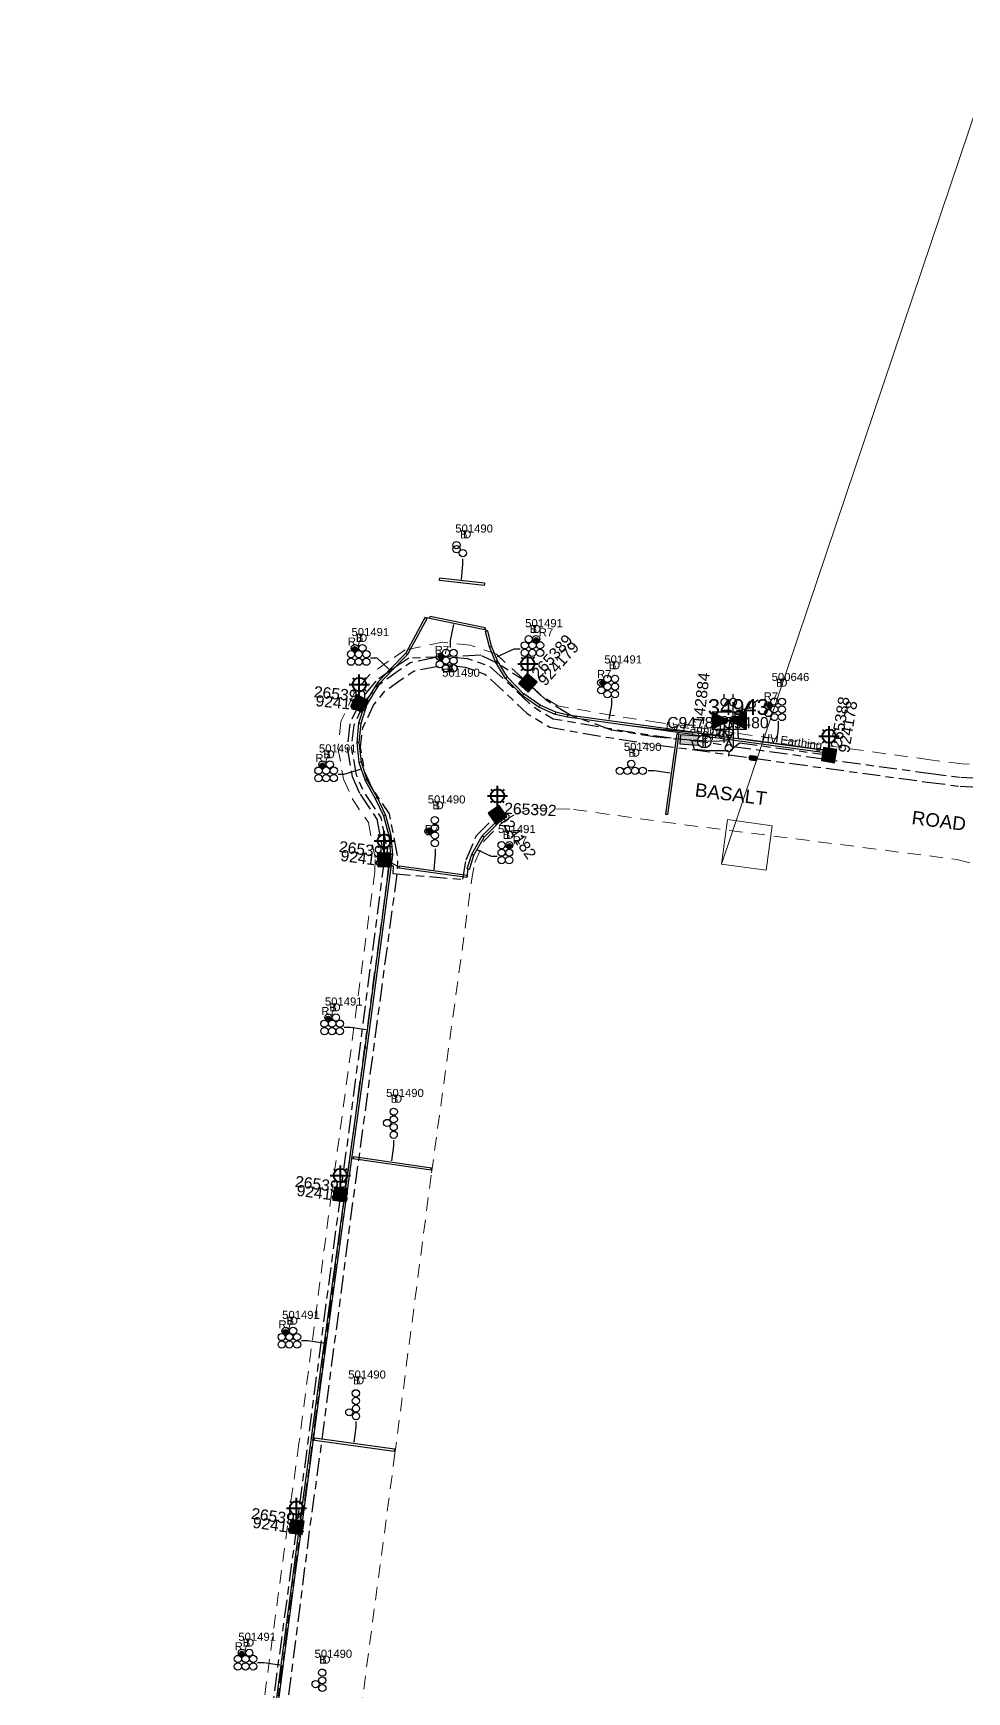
# Model space of a CAD drawing. Header units: metres. Extents: x -1 to 308408, y -2 to 6256973.
# Drawn here: x 307032.4 to 307240.3, y 6255116.7 to 6255486.2 of the extents above; entities that cross this region are included whole.
import ezdxf
from ezdxf.enums import TextEntityAlignment as Align

# ---------------------------------------------------------------- set-up
doc = ezdxf.new("R2010")
doc.units = ezdxf.units.M
doc.linetypes.add('Cable Exist UG', pattern=[8.2, 4, -1.2, 1.8, -1.2])
doc.linetypes.add('Dash', pattern=[5, 3, -2])
doc.layers.get('0').update_dxf_attribs({"color": 6})
for name, color, linetype in [('_User DUCT CONFIGS', 7, 'Continuous'), ('Duct_SP_EXT', 7, 'Continuous'), ('Equip_HV_EXT', 7, 'Continuous'), ('Equip_LV_EXT', 7, 'Continuous'), ('Equip_SP_SL_EXT', 7, 'Continuous'), ('Mains_HV_EXT', 7, 'Continuous'), ('Mains_HV_MOD', 3, 'Continuous'), ('Mains_LV_EXT', 7, 'Continuous'), ('Mains_LV_SL_EXT', 7, 'Continuous'), ('Sub_SP_EXT', 7, 'Continuous'), ('SupportsUG_SP_LV_EXT', 7, 'Continuous'), ('SupportsUG_SP_LV_SL_EXT', 7, 'Continuous'), ('Trench_SP_EXT', 7, 'Continuous')]:
    doc.layers.add(name, color=color, linetype=linetype)
for name, color, linetype, lineweight in [('Cadastre Developer_SP_EXT', 9, 'Continuous', 5), ('Cadastre Land Parcels_SP_EXT', 9, 'Continuous', 5), ('Cadastre Road Names_SP_HV_LV_SL_EXT', 9, 'Continuous', 5)]:
    doc.layers.add(name, color=color, linetype=linetype, lineweight=lineweight)
doc.styles.add('COLUMN_LABEL', font='arial.ttf')
doc.styles.add('iecARIAL', font='arial.ttf', dxfattribs={"height": 2})
doc.styles.add('POLE_LABEL', font='arial.ttf')
doc.styles.get("Standard").update_dxf_attribs({"font": 'arial.ttf'})
doc.styles.add('SWITCH_LABEL', font='arial.ttf', dxfattribs={"height": 2.5})
doc.linetypes.add('Cable E UG', pattern='A,6,-0.5,["E",Standard,S=1.7,R=0,X=0.5,Y=-1],-2.9', length=9.4)

# ---------------------------------------------------------------- blocks, each defined once
blk = doc.blocks.new('SUB_PADMOUNT_EXT')
for points in [[(0, 0), (-3.84, 1.92), (-3.84, -1.92)], [(0, 0), (3.84, 1.92), (3.84, -1.92)]]:
    blk.add_hatch(color=256).paths.add_polyline_path(points)
for p, q in [((3.84, 1.92), (-3.84, -1.92)), ((-3.84, 1.92), (3.84, -1.92))]:
    blk.add_line(p, q)
blk.add_lwpolyline([(-3.84, -1.92), (3.84, -1.92), (3.84, 1.92), (-3.84, 1.92)], close=True)
for tag, height, flags, p in [('ASSET_NUM', 3.5, 8, (2, 2)), ('STREET_CODE', 0.2, 9, (1.5, 0)), ('CONSTRUCTED_VOLTAGE', 0.2, 9, (1.5, -0.2)), ('OPERATING_VOLTAGE', 0.2, 9, (1.5, -0.6)), ('ORIENTATION', 0.2, 9, (1.5, -0.8)), ('OWNED_BY', 0.2, 9, (1.5, -1)), ('OPERATED_BY', 0.2, 9, (1.5, -1.2)), ('SECONDARY_VOLTAGE', 0.2, 9, (1.5, -1.6)), ('STATE', 0.2, 9, (1.5, -1.8)), ('SUBSTATION_TYPE', 0.2, 9, (1.5, -2.2)), ('STREETNAME', 0.2, 9, (1.5, -3)), ('SUBURB', 0.2, 9, (1.5, -3.2)), ('Z', 0.2, 1, (1.5, -3.6)), ('NO_PHASES', 0.2, 9, (1.5, -0.4)), ('MAINTAINED_BY', 0.2, 9, (1.5, -1.4)), ('PARENT', 0.2, 9, (1.5, -2)), ('USAGE', 0.2, 9, (1.5, -2.4)), ('LEGEND', 0.2, 9, (1.5, -2.6)), ('LOCATION', 0.2, 9, (1.5, -2.8)), ('NOTES', 0.2, 9, (1.5, -3.4))]:
    blk.add_attdef(tag, text='', height=height, dxfattribs=dict(flags=flags)).set_placement(p, align=Align.MIDDLE_LEFT)
blk = doc.blocks.new('COLUMN_EXT')
blk.add_hatch(color=256).paths.add_polyline_path([(-1.49, 1.48), (-1.49, -1.49), (1.48, -1.49), (1.48, 1.48)])
blk.add_lwpolyline([(-1.49, -1.49), (1.48, -1.49), (1.48, 1.48), (-1.49, 1.48)], close=True)
for tag, height, style, flags, p in [('STRUCTURE_PLANT_NUMBER', 0.2, 'POLE_LABEL', 9, (1.81, 0.03)), ('ASSET_NUM', 2.5, 'COLUMN_LABEL', 8, (2, 2)), ('STREET_CODE', 0.2, 'COLUMN_LABEL', 9, (1.81, -0.2))]:
    blk.add_attdef(tag, text='', height=height, dxfattribs=dict(style=style, flags=flags)).set_placement(p, align=Align.MIDDLE_LEFT)
at = {"flags": 1}
blk.add_attdef('Z', (1.81, -2.35), '', height=0.2, dxfattribs=at)
at = {"flags": 9}
for tag, p in [('COLUMN_TYPE', (1.81, -0.4)), ('OWNED_BY', (1.81, -0.6)), ('STATE', (1.81, -0.8)), ('USAGE', (1.81, -1)), ('STREETNAME', (1.81, -1.6)), ('SUBURB', (1.81, -1.8)), ('LEGEND', (1.81, -1.2)), ('LOCATION', (1.81, -1.4)), ('NOTES', (1.81, -2))]:
    blk.add_attdef(tag, text='', height=0.2, dxfattribs=at).set_placement(p, align=Align.MIDDLE_LEFT)
blk = doc.blocks.new('PILLAR_EXT')
blk.add_hatch(color=256).paths.add_polyline_path([(-2.475, 0.99), (-2.475, -0.99), (2.475, -0.99), (2.475, 0.99)])
blk.add_lwpolyline([(-2.475, -0.99), (2.475, -0.99), (2.475, 0.99), (-2.475, 0.99)], close=True)
at = {"style": 'iecARIAL', "flags": 8}
blk.add_attdef('ASSET_NUM', (1.5, 3.5), '', height=2.5, dxfattribs=at)
for tag, p, flags in [('OWNED_BY', (0, -0.2), 9), ('STATE', (0, -0.4), 9), ('SUPPORT_TYPE', (0, -0.6), 9), ('STREETNAME', (0, -1.8), 9), ('SUBURB', (0, -2), 1), ('USAGE', (0, -0.8), 9), ('LEGEND', (0, -1), 9), ('LOCATION', (0, -1.2), 9), ('NOTES', (0, -1.4), 9), ('PARENT', (0, -1.6), 9)]:
    blk.add_attdef(tag, p, '', height=0.2, dxfattribs=dict(flags=flags))
blk = doc.blocks.new('DUCT_EXT')
blk.add_circle((0, 0.8), 0.8)
at = {"flags": 1}
blk.add_attdef('Z', (0, 0), '', height=0.2, dxfattribs=at)
at = {"flags": 9}
for tag, p in [('DUCT_CODE', (0, 0)), ('XSECT_TYPE', (0, -0.2)), ('STATE', (0, -0.6)), ('FB_REFERENCE', (0, -0.4)), ('NOTES', (0, -0.8))]:
    blk.add_attdef(tag, text='', height=0.2, dxfattribs=at).set_placement(p, align=Align.MIDDLE_LEFT)
blk = doc.blocks.new('SL_LANTERN_EXT')
at = {"lineweight": 40}
for p, q in [((-2.25, 4.22), (2.25, 4.22)), ((-1.46, 5.68), (-1.06, 5.28)), ((0, 1.97), (0, 6.47)), ((1.46, 5.68), (1.06, 5.28)), ((-1.46, 2.76), (-1.06, 3.16)), ((0, 0), (0, 2.72)), ((1.46, 2.76), (1.06, 3.16))]:
    blk.add_line(p, q, dxfattribs=at)
blk.add_circle((0, 4.22), 1.5, dxfattribs=at)
at = {"style": 'iecARIAL', "flags": 8}
blk.add_attdef('ASSET_NUM', (1.5, 1.5), '', height=2.5, dxfattribs=at)
for tag, p, height, flags in [('OPERATING_VOLTAGE', (0.98, -1.65), 0.2, 9), ('ORIENTATION', (0.98, -1.85), 0.2, 9), ('OWNED_BY', (0.98, -2.05), 0.2, 9), ('STATE', (0.98, -2.25), 0.2, 9), ('CONSTRUCTED_VOLTAGE', (0.98, -0.65), 0.2, 9), ('CONTROL_TYPE', (0.98, -0.85), 0.2, 9), ('LANTERN_PURPOSE', (0.98, -1.05), 0.2, 9), ('LANTERN_TYPE', (0.98, -1.25), 0.2, 9), ('NO_PHASES', (0.98, -1.45), 0.2, 9), ('USAGE', (0.98, -2.45), 0.2, 9), ('CEXIST', (0.98, -2.65), 0.2, 9), ('CNEW', (0.98, -2.85), 0.2, 9), ('CNUMBER', (0.98, -3.05), 0.2, 9), ('CREMOVE', (0.98, -3.25), 0.2, 9), ('CREPLACE', (0.98, -3.45), 0.2, 9), ('LKINGHEIGHT', (0.98, -3.65), 0.2, 9), ('LBRACKET', (0.98, -3.85), 0.2, 9), ('LNUMBER', (2.18, -3.25), 2.5, 8), ('LBRACKETVOCAB', (0.98, -4.05), 0.2, 9), ('LCATEGORY', (0.98, -4.25), 0.2, 9), ('LCHARGE1', (0.98, -4.45), 0.2, 9), ('LCHARGE1PERCENT', (0.98, -4.65), 0.2, 9), ('LCHARGE2', (0.98, -4.85), 0.2, 9), ('LCHARGE2PERCENT', (0.98, -5.05), 0.2, 9), ('LCHARGE3', (0.98, -5.25), 0.2, 9), ('LCHARGE3PERCENT', (0.98, -5.45), 0.2, 9), ('LEXIST', (0.98, -5.65), 0.2, 9), ('LLAMP', (0.98, -5.85), 0.2, 9), ('LLAMPVOCAB', (0.98, -6.05), 0.2, 9), ('LMAST', (0.98, -6.25), 0.2, 9), ('LMASTVOCAB', (0.98, -6.45), 0.2, 9), ('LNEW', (0.98, -6.65), 0.2, 9), ('LANTNUMBER', (0.98, -6.85), 0.2, 9), ('LOUTREACH', (0.98, -7.25), 0.2, 9), ('LOUTREACHVOCAB', (0.98, -7.45), 0.2, 9), ('STREETNAME', (0.98, -9.25), 0.2, 9), ('SUBURB', (0.98, -9.45), 0.2, 1), ('LRATECODE', (0.98, -7.65), 0.2, 9), ('LREMOVE', (0.98, -7.85), 0.2, 9), ('LREPLACE', (0.98, -8.05), 0.2, 9), ('LTYPE', (0.98, -8.25), 0.2, 9), ('LTYPEVOCAB', (0.98, -8.45), 0.2, 9), ('LEGEND', (0.98, -8.65), 0.2, 9), ('LOCATION', (0.98, -8.85), 0.2, 9), ('NOTES', (0.98, -9.05), 0.2, 9)]:
    blk.add_attdef(tag, p, '', height=height, dxfattribs=dict(flags=flags))
blk = doc.blocks.new('HV_STJ_EXT')
h = blk.add_hatch(color=256)
edge = h.paths.add_edge_path()
edge.add_ellipse((-0.59, 0.13), major_axis=(0.226, 0.226), ratio=1, start_angle=45, end_angle=135)
edge.add_line((-0.91, 0.13), (-0.91, -0.13))
edge.add_ellipse((-0.59, -0.13), major_axis=(0.226, 0.226), ratio=1, start_angle=135, end_angle=225)
edge.add_line((-0.59, -0.45), (0.59, -0.45))
edge.add_ellipse((0.59, -0.13), major_axis=(-0.226, 0.226), ratio=1, start_angle=135, end_angle=225)
edge.add_line((0.91, -0.13), (0.91, 0.13))
edge.add_ellipse((0.59, 0.13), major_axis=(-0.226, 0.226), ratio=1, start_angle=225, end_angle=315)
edge.add_line((0.59, 0.45), (-0.59, 0.45))
blk.add_lwpolyline([(-0.91, 0.13), (-0.91, -0.13, 0.414214), (-0.59, -0.45), (0.59, -0.45, 0.414214), (0.91, -0.13), (0.91, 0.13, 0.414214), (0.59, 0.45), (-0.59, 0.45, 0.414214)], format="xyb", close=True)
for tag, flags, p in [('ORIENTATION', 9, (1.5, 0)), ('Z', 1, (1.5, -0.8)), ('USAGE', 9, (1.5, -0.2)), ('LEGEND', 9, (1.5, -0.4)), ('NOTES', 9, (1.5, -0.6))]:
    blk.add_attdef(tag, text='', height=0.2, dxfattribs=dict(flags=flags)).set_placement(p, align=Align.MIDDLE_LEFT)
blk = doc.blocks.new('LV_UG_DFUSE_CLOSED_EXT')
for points in [[(1, 0), (0, 0)], [(5.04, 0.73), (2.16, -0.72)], [(5.05, -0.71), (2.16, 0.72)], [(6.2, 0.01), (7.2, 0.01)]]:
    blk.add_lwpolyline(points)
for centre in [(1.8, 0), (5.4, 0.01)]:
    blk.add_circle(centre, 0.8)
at = {"flags": 9}
for tag, p in [('ACTUAL_STATUS', (0, 0)), ('CONSTRUCTED_VOLTAGE', (0, -0.2)), ('OPERATING_VOLTAGE', (0, -0.6)), ('ORIENTATION', (0, -0.8)), ('STATE', (0, -1)), ('SWITCH_TYPE', (0, -1.2)), ('NO_PHASES', (0, -0.4)), ('USAGE', (0, -1.4)), ('NOTES', (0, -1.6))]:
    blk.add_attdef(tag, text='', height=0.2, dxfattribs=at).set_placement(p, align=Align.MIDDLE_LEFT)
at = {"flags": 1}
blk.add_attdef('Z', (0, 0), '', height=0.2, dxfattribs=at)
blk = doc.blocks.new('LV_UG_LINKS_CLOSED_EXT')
blk.add_wipeout([(-1.06, 1.06), (-1.18, 0.92), (-1.29, 0.76), (-1.37, 0.59), (-1.43, 0.42), (-1.48, 0.23), (-1.49, 0.05), (-1.49, -0.14), (-1.46, -0.33), (-1.41, -0.51), (-1.33, -0.68), (-1.24, -0.84), (-1.12, -0.99), (-0.99, -1.12), (-0.84, -1.24), (-0.68, -1.33), (-0.51, -1.41), (-0.33, -1.46), (-0.14, -1.49), (0.05, -1.49), (0.23, -1.48), (0.42, -1.43), (0.59, -1.37), (0.76, -1.29), (0.92, -1.18), (1.06, -1.06), (1.18, -0.92), (1.29, -0.76), (1.37, -0.59), (1.43, -0.42), (1.48, -0.23), (1.49, -0.05), (1.49, 0.14), (1.46, 0.33), (1.41, 0.51), (1.33, 0.68), (1.24, 0.84), (1.12, 0.99), (0.99, 1.12), (0.84, 1.24), (0.68, 1.33), (0.51, 1.41), (0.33, 1.46), (0.14, 1.49), (-0.05, 1.49), (-0.23, 1.48), (-0.42, 1.43), (-0.59, 1.37), (-0.76, 1.29), (-0.92, 1.18)])
for p, q in [((-0.25, -1.48), (-0.25, 1.48)), ((0.25, -1.48), (0.25, 1.48))]:
    blk.add_line(p, q)
blk.add_circle((0, 0), 1.5)
at = {"flags": 9}
for tag, p in [('ACTUAL_STATUS', (0, 0)), ('CONSTRUCTED_VOLTAGE', (0, -0.2)), ('OPERATING_VOLTAGE', (0, -0.6)), ('ORIENTATION', (0, -0.8)), ('STATE', (0, -1)), ('SWITCH_TYPE', (0, -1.2)), ('NO_PHASES', (0, -0.4)), ('USAGE', (0, -1.4)), ('NOTES', (0, -1.6))]:
    blk.add_attdef(tag, text='', height=0.2, dxfattribs=at).set_placement(p, align=Align.MIDDLE_LEFT)
at = {"flags": 1}
blk.add_attdef('Z', (0, 0), '', height=0.2, dxfattribs=at)
blk = doc.blocks.new('SWG_HOLEC_SU_EXT')
blk.add_line((1.8, -2), (5.8, -2))
for points in [[(1, 0), (0, 0)], [(6.6, 0), (7.6, 0)]]:
    blk.add_lwpolyline(points)
for points in [[(1.8, -0.8, 1), (1.8, 0.8, 1)], [(5.8, -0.8, 1), (5.8, 0.8, 1)]]:
    blk.add_lwpolyline(points, format="xyb", close=True)
at = {"style": 'SWITCH_LABEL', "flags": 8}
blk.add_attdef('ASSET_NUM', text='', height=2.5, rotation=179.9544, dxfattribs=at).set_placement((-2.4, 0), align=Align.MIDDLE_LEFT)
at = {"flags": 1}
blk.add_attdef('Z', (0, 0), '', height=0.2, dxfattribs=at)
at = {"flags": 9}
for tag, p in [('ACTUAL_STATUS', (0, -0.4)), ('CONSTRUCTED_VOLTAGE', (0, -0.6)), ('OPERATING_VOLTAGE', (0, -1)), ('ORIENTATION', (0, -1.2)), ('OWNED_BY', (0, -1.4)), ('STATE', (0, -1.8)), ('SWITCH_TYPE', (0, -2)), ('STREETNAME', (0, -2.6)), ('SUBURB', (0, -2.8)), ('NO_PHASES', (0, -0.8)), ('PARENT', (0, -1.6)), ('USAGE', (0, -2.2)), ('LOCATION', (0, -2.4)), ('NOTES', (0, -3))]:
    blk.add_attdef(tag, text='', height=0.2, dxfattribs=at).set_placement(p, align=Align.MIDDLE_LEFT)
at = {"style": 'SWITCH_LABEL', "flags": 9}
blk.add_attdef('STREET_CODE', text='', height=0.2, dxfattribs=at).set_placement((0, -0.2), align=Align.MIDDLE_LEFT)
blk = doc.blocks.new('CABLE_LARGE_EXT')
h = blk.add_hatch(color=256)
edge = h.paths.add_edge_path()
edge.add_arc((0, 0.55), 0.55, 0, 360)
blk.add_circle((0, 0.55), 0.55)
at = {"flags": 1}
blk.add_attdef('Z', (0, 0), '', height=0.2, dxfattribs=at)
at = {"flags": 9}
for tag, p in [('COND_CODE', (0, 0)), ('STATE', (0, -0.4)), ('XSECT_SIZE', (0, -0.6)), ('FB_REFERENCE', (0, -0.2)), ('NOTES', (0, -0.8))]:
    blk.add_attdef(tag, text='', height=0.2, dxfattribs=at).set_placement(p, align=Align.MIDDLE_LEFT)

msp = doc.modelspace()

# ---------------------------------------------------------------- linework, layer by layer
at = {"layer": '_User DUCT CONFIGS'}
for points in [[(307128.01, 6255369.09), (307128.01, 6255367.8), (307127.71, 6255364.43)], [(307125.32, 6255349.33), (307125.32, 6255350.89), (307126.03, 6255354.4)], [(307140.8, 6255348.97), (307139.43, 6255348.96), (307135.67, 6255347.19)], [(307107.53, 6255347.03), (307108.9, 6255347.03), (307111.54, 6255344.5)], [(307161.13, 6255338), (307161.13, 6255336.44), (307160.56, 6255333.33)], [(307198.31, 6255332.92), (307198.31, 6255331.36), (307197.93, 6255328.21)], [(307100.29, 6255321.1), (307101.66, 6255321.1), (307105.27, 6255322.23)], [(307169.3, 6255321.92), (307170.68, 6255321.92), (307174.24, 6255321.42)], [(307121.87, 6255304.48), (307121.87, 6255303.19), (307121.57, 6255299.81)], [(307135.7, 6255302.75), (307134.41, 6255302.75), (307131.43, 6255304.16)], [(307101.61, 6255264.72), (307102.99, 6255264.72), (307106.56, 6255264.22)], [(307112.59, 6255239.57), (307112.59, 6255238.29), (307112.19, 6255234.93)], [(307092.1, 6255194.91), (307093.47, 6255194.92), (307097.04, 6255194.41)], [(307104.21, 6255176.9), (307104.21, 6255175.61), (307103.75, 6255172.25)], [(307082.34, 6255123.2), (307083.71, 6255123.2), (307087.28, 6255122.7)]]:
    msp.add_lwpolyline(points, dxfattribs=at)
at = {"layer": 'Cadastre Developer_SP_EXT', "linetype": 'Dash'}
for points in [[(307250.8, 6255322.81), (307239.23, 6255323.38), (307232.14, 6255324.29), (307188.67, 6255330.25), (307188.67, 6255330.25), (307187.22, 6255330.5), (307178.17, 6255331.76), (307171.67, 6255332.56), (307161.41, 6255334.19), (307149.23, 6255336.3), (307145.41, 6255338.61), (307141.2, 6255342.6), (307135.55, 6255347.79), (307129.68, 6255349.83), (307123.55, 6255350.48), (307115.22, 6255348.79), (307111.48, 6255346.25), (307107.27, 6255343.25), (307103.88, 6255339.13), (307100.9, 6255332.82), (307100.25, 6255326.91), (307101.49, 6255319.95), (307103.4, 6255315.65), (307107.02, 6255310.29), (307108.57, 6255302.08), (307108.47, 6255299.43), (307099.78, 6255234.62), (307098.81, 6255227.74), (307091.57, 6255171.98), (307089.03, 6255153.64), (307079.02, 6255079.3)], [(307104.66, 6255107.36), (307112.87, 6255169.27), (307121.08, 6255232.27), (307130.01, 6255297.32), (307130.73, 6255301.42), (307132.78, 6255306.25), (307136.89, 6255310.35), (307139.78, 6255312.28), (307143.89, 6255313.49), (307152.7, 6255313.25), (307172.49, 6255310.47), (307238.08, 6255302.08), (307245.56, 6255300.15)]]:
    msp.add_lwpolyline(points, dxfattribs=at)
at = {"layer": 'Cadastre Land Parcels_SP_EXT', "linetype": 'Continuous'}
msp.add_lwpolyline([(307359.72, 6255817.44), (307185.65, 6255301.07), (307187.01, 6255310.97), (307196.93, 6255309.6), (307195.57, 6255299.7), (307185.65, 6255301.07), (307359.72, 6255817.44)], dxfattribs=at)
msp.add_lwpolyline([(307196.93, 6255309.6), (307187.01, 6255310.97), (307185.65, 6255301.07), (307195.57, 6255299.7), (307196.93, 6255309.6)], close=True, dxfattribs=at)
at = {"layer": 'Duct_SP_EXT'}
for p, q in [((307122.84, 6255364.26), (307122.86, 6255364.5)), ((307132.84, 6255363.13), (307122.84, 6255364.26)), ((307122.89, 6255364.73), (307122.86, 6255364.5)), ((307132.89, 6255363.61), (307122.89, 6255364.73)), ((307132.84, 6255363.13), (307132.87, 6255363.37)), ((307132.89, 6255363.61), (307132.87, 6255363.37)), ((307119.68, 6255356.05), (307115.38, 6255348.03)), ((307120.11, 6255355.82), (307115.77, 6255347.74)), ((307119.68, 6255356.05), (307119.89, 6255355.94)), ((307120.11, 6255355.82), (307119.89, 6255355.94)), ((307120.66, 6255355.73), (307120.71, 6255355.96)), ((307132.93, 6255353.24), (307120.66, 6255355.73)), ((307120.76, 6255356.2), (307120.71, 6255355.96)), ((307133.02, 6255353.71), (307120.76, 6255356.2)), ((307132.93, 6255353.24), (307132.97, 6255353.48)), ((307133.02, 6255353.71), (307132.97, 6255353.48)), ((307133.12, 6255352.9), (307133.36, 6255352.96)), ((307134, 6255349.43), (307133.12, 6255352.9)), ((307133.59, 6255353.02), (307133.36, 6255352.96)), ((307134.46, 6255349.58), (307133.59, 6255353.02)), ((307115.38, 6255348.03), (307112.03, 6255344.63)), ((307115.38, 6255348.03), (307115.58, 6255347.89)), ((307134, 6255349.43), (307134.23, 6255349.51)), ((307135.33, 6255346.13), (307134, 6255349.43)), ((307134.46, 6255349.58), (307134.23, 6255349.51)), ((307135.76, 6255346.35), (307134.46, 6255349.58)), ((307112.03, 6255344.63), (307109.1, 6255341.61)), ((307112.37, 6255344.3), (307109.48, 6255341.31)), ((307112.03, 6255344.63), (307112.2, 6255344.46)), ((307112.37, 6255344.3), (307112.2, 6255344.46)), ((307115.77, 6255347.74), (307112.37, 6255344.3)), ((307115.77, 6255347.74), (307115.58, 6255347.89)), ((307135.33, 6255346.13), (307135.54, 6255346.24)), ((307137.59, 6255342.38), (307135.33, 6255346.13)), ((307135.76, 6255346.35), (307135.54, 6255346.24)), ((307137.97, 6255342.68), (307135.76, 6255346.35)), ((307109.1, 6255341.61), (307106.32, 6255337.04)), ((307109.48, 6255341.31), (307106.73, 6255336.79)), ((307109.1, 6255341.61), (307109.29, 6255341.46)), ((307109.48, 6255341.31), (307109.29, 6255341.46)), ((307137.59, 6255342.38), (307137.78, 6255342.53)), ((307141.31, 6255338.6), (307137.59, 6255342.38)), ((307137.97, 6255342.68), (307137.78, 6255342.53)), ((307141.65, 6255338.93), (307137.97, 6255342.68)), ((307106.29, 6255336.99), (307104.84, 6255332.45)), ((307106.29, 6255336.99), (307106.52, 6255336.92)), ((307106.32, 6255337.04), (307106.52, 6255336.92)), ((307106.73, 6255336.79), (307106.52, 6255336.92)), ((307106.75, 6255336.84), (307106.52, 6255336.92)), ((307141.31, 6255338.6), (307141.48, 6255338.76)), ((307141.34, 6255338.57), (307141.48, 6255338.76)), ((307145.01, 6255336.03), (307141.34, 6255338.57)), ((307141.62, 6255338.96), (307141.48, 6255338.76)), ((307141.65, 6255338.93), (307141.48, 6255338.76)), ((307145.25, 6255336.45), (307141.62, 6255338.96)), ((307106.75, 6255336.84), (307105.31, 6255332.35)), ((307145.01, 6255336.03), (307145.13, 6255336.24)), ((307148.63, 6255334.41), (307145.01, 6255336.03)), ((307145.25, 6255336.45), (307145.13, 6255336.24)), ((307148.78, 6255334.87), (307145.25, 6255336.45)), ((307148.63, 6255334.41), (307148.71, 6255334.64)), ((307151.33, 6255333.78), (307148.63, 6255334.41)), ((307148.78, 6255334.87), (307148.71, 6255334.64)), ((307151.42, 6255334.26), (307148.78, 6255334.87)), ((307151.33, 6255333.78), (307151.38, 6255334.02)), ((307151.42, 6255334.26), (307151.38, 6255334.02)), ((307104.84, 6255332.45), (307104.42, 6255328.14)), ((307104.84, 6255332.45), (307105.07, 6255332.4)), ((307105.31, 6255332.35), (307104.9, 6255328.14)), ((307105.31, 6255332.35), (307105.07, 6255332.4)), ((307175.71, 6255330.13), (307173.16, 6255312.15)), ((307176.18, 6255330.07), (307173.63, 6255312.08)), ((307175.71, 6255330.13), (307175.95, 6255330.1)), ((307176.18, 6255330.07), (307175.95, 6255330.1)), ((307104.42, 6255328.14), (307104.93, 6255323.72)), ((307104.42, 6255328.14), (307104.66, 6255328.14)), ((307104.9, 6255328.14), (307104.66, 6255328.14)), ((307104.9, 6255328.14), (307105.4, 6255323.82)), ((307209.7, 6255325.8), (307209.74, 6255326.03)), ((307209.77, 6255326.27), (307209.74, 6255326.03)), ((307104.93, 6255323.72), (307105.16, 6255323.77)), ((307104.93, 6255323.72), (307106.27, 6255319.66)), ((307105.4, 6255323.82), (307105.16, 6255323.77)), ((307105.4, 6255323.82), (307106.71, 6255319.85)), ((307106.27, 6255319.66), (307106.49, 6255319.76)), ((307106.27, 6255319.66), (307108.53, 6255315.68)), ((307106.71, 6255319.85), (307106.49, 6255319.76)), ((307106.71, 6255319.85), (307108.96, 6255315.9)), ((307108.53, 6255315.68), (307108.74, 6255315.79)), ((307108.53, 6255315.68), (307110.41, 6255311.79)), ((307108.96, 6255315.9), (307108.74, 6255315.79)), ((307108.96, 6255315.9), (307110.87, 6255311.96)), ((307110.41, 6255311.79), (307110.64, 6255311.87)), ((307110.41, 6255311.79), (307111.54, 6255307.42)), ((307110.87, 6255311.96), (307110.64, 6255311.87)), ((307110.87, 6255311.96), (307112.02, 6255307.5)), ((307132.38, 6255307.36), (307136.59, 6255311.57)), ((307132.77, 6255307.06), (307136.93, 6255311.23)), ((307136.59, 6255311.57), (307136.76, 6255311.4)), ((307136.93, 6255311.23), (307136.76, 6255311.4)), ((307173.16, 6255312.15), (307173.4, 6255312.12)), ((307173.63, 6255312.08), (307173.4, 6255312.12)), ((307111.54, 6255307.42), (307111.78, 6255307.46)), ((307111.54, 6255307.42), (307111.96, 6255303.14)), ((307112.02, 6255307.5), (307111.78, 6255307.46)), ((307112.02, 6255307.5), (307112.43, 6255303.18)), ((307130.07, 6255303.25), (307132.38, 6255307.36)), ((307132.38, 6255307.36), (307132.58, 6255307.21)), ((307130.51, 6255303.06), (307132.77, 6255307.06)), ((307132.77, 6255307.06), (307132.58, 6255307.21)), ((307111.96, 6255303.19), (307106.21, 6255260.13)), ((307112.43, 6255303.13), (307106.69, 6255260.07)), ((307111.96, 6255303.19), (307112.2, 6255303.16)), ((307111.96, 6255303.14), (307112.2, 6255303.16)), ((307112.43, 6255303.18), (307112.2, 6255303.16)), ((307112.43, 6255303.13), (307112.2, 6255303.16)), ((307113.85, 6255300.14), (307113.88, 6255300.37)), ((307128.96, 6255298.05), (307113.85, 6255300.14)), ((307113.91, 6255300.61), (307113.88, 6255300.37)), ((307129.02, 6255298.53), (307113.91, 6255300.61)), ((307129.05, 6255299.97), (307130.07, 6255303.25)), ((307129.05, 6255299.97), (307129.28, 6255299.9)), ((307129.51, 6255299.83), (307130.51, 6255303.06)), ((307130.07, 6255303.25), (307130.29, 6255303.15)), ((307130.51, 6255303.06), (307130.29, 6255303.15)), ((307128.96, 6255298.05), (307128.99, 6255298.29)), ((307129.02, 6255298.53), (307128.99, 6255298.29)), ((307129.51, 6255299.83), (307129.28, 6255299.9)), ((307106.21, 6255260.13), (307101.85, 6255228.47)), ((307106.69, 6255260.07), (307102.33, 6255228.4)), ((307106.21, 6255260.13), (307106.45, 6255260.1)), ((307106.69, 6255260.07), (307106.45, 6255260.1)), ((307103.67, 6255235.47), (307103.71, 6255235.71)), ((307103.67, 6255235.47), (307121.01, 6255232.92)), ((307103.74, 6255235.94), (307103.71, 6255235.71)), ((307103.74, 6255235.94), (307121.08, 6255233.4)), ((307121.01, 6255232.92), (307121.04, 6255233.16)), ((307121.08, 6255233.4), (307121.04, 6255233.16)), ((307101.85, 6255228.47), (307096.66, 6255190.76)), ((307102.33, 6255228.4), (307097.13, 6255190.7)), ((307101.85, 6255228.47), (307102.09, 6255228.43)), ((307101.85, 6255228.47), (307102.09, 6255228.43)), ((307102.33, 6255228.4), (307102.09, 6255228.43)), ((307102.33, 6255228.4), (307102.09, 6255228.43)), ((307096.66, 6255190.76), (307091.77, 6255154.53)), ((307097.13, 6255190.7), (307092.25, 6255154.47)), ((307096.66, 6255190.76), (307096.89, 6255190.73)), ((307097.13, 6255190.7), (307096.89, 6255190.73)), ((307095.02, 6255172.72), (307095.05, 6255172.96)), ((307095.02, 6255172.72), (307112.78, 6255170.28)), ((307095.08, 6255173.2), (307095.05, 6255172.96)), ((307095.08, 6255173.2), (307112.85, 6255170.75)), ((307112.85, 6255170.75), (307112.82, 6255170.51)), ((307112.78, 6255170.28), (307112.82, 6255170.51)), ((307091.77, 6255154.53), (307089.95, 6255141.04)), ((307092.25, 6255154.47), (307090.43, 6255140.98)), ((307091.77, 6255154.53), (307092.01, 6255154.5)), ((307091.77, 6255154.53), (307092.01, 6255154.5)), ((307092.25, 6255154.47), (307092.01, 6255154.5)), ((307092.25, 6255154.47), (307092.01, 6255154.5)), ((307089.95, 6255141.04), (307085.31, 6255105.81)), ((307089.95, 6255141.04), (307090.19, 6255141.01)), ((307090.43, 6255140.98), (307085.78, 6255105.75)), ((307090.43, 6255140.98), (307090.19, 6255141.01))]:
    msp.add_line(p, q, dxfattribs=at)
at = {"layer": 'Mains_HV_EXT', "linetype": 'Cable Exist UG'}
for points in [[(307187.41, 6255333), (307188.26, 6255331.31), (307188.26, 6255327.27), (307231.75, 6255321.31), (307238.97, 6255320.39), (307250.89, 6255319.8), (307260.63, 6255320.89), (307264.41, 6255321.23), (307270.12, 6255320.56), (307276.85, 6255319.93), (307276.85, 6255319.93), (307288.77, 6255318.34), (307293.05, 6255318.54), (307297.99, 6255320.2), (307302.32, 6255323.39), (307305.34, 6255328.33), (307306.45, 6255332.58), (307325.82, 6255330.38), (307325.82, 6255330.38), (307329.42, 6255356.9)], [(307192.69, 6255324.65), (307231.49, 6255319.33), (307238.79, 6255318.4), (307250.95, 6255317.8), (307260.83, 6255318.9), (307264.38, 6255319.22), (307269.91, 6255318.57), (307276.62, 6255317.94), (307288.69, 6255316.33), (307293.42, 6255316.55), (307298.93, 6255318.4), (307303.82, 6255322.02), (307307.2, 6255327.54), (307307.95, 6255330.4), (307325.59, 6255328.39), (307325.04, 6255324.72), (307325.04, 6255324.72), (307325.52, 6255320.17), (307326.41, 6255317.96), (307321.71, 6255281.67), (307320.5, 6255279.95), (307318.99, 6255276.95), (307324.21, 6255275.17), (307324.79, 6255274.25)]]:
    msp.add_lwpolyline(points, dxfattribs=at)
at = {"layer": 'Mains_HV_EXT', "linetype": 'Cable E UG'}
for points in [[(307169.52, 6255331.31), (307163.55, 6255332.11)], [(307189.18, 6255332.49), (307189.34, 6255329.12), (307189.34, 6255329.12), (307203.12, 6255327.24)], [(307203.12, 6255327.24), (307209.13, 6255326.46)]]:
    msp.add_lwpolyline(points, dxfattribs=at)
at = {"layer": 'Mains_LV_SL_EXT', "linetype": 'Cable Exist UG'}
for points in [[(307142.52, 6255341.44), (307135.85, 6255345.71), (307132.04, 6255347.56), (307116.01, 6255346.91), (307112.62, 6255344.61), (307108.65, 6255341.78), (307105.58, 6255338.06), (307105.16, 6255337.15)], [(307105.05, 6255336.93), (307102.86, 6255332.27), (307102.27, 6255326.97), (307103.41, 6255320.54), (307105.16, 6255316.62), (307108.91, 6255311.07), (307110.54, 6255302.45)], [(307110.57, 6255302), (307112.51, 6255300.57), (307112.51, 6255300.57), (307112.44, 6255298.92), (307128.04, 6255297.66), (307128.04, 6255297.66), (307128.8, 6255301.99), (307131.09, 6255307.39), (307135.47, 6255311.77)], [(307110.57, 6255302), (307100.79, 6255227.46)], [(307100.79, 6255227.46), (307091.02, 6255153.37)], [(307091.02, 6255153.37), (307081, 6255079.03)]]:
    msp.add_lwpolyline(points, dxfattribs=at)
at = {"layer": 'Trench_SP_EXT', "linetype": 'Cable Exist UG'}
for points in [[(307119.89, 6255355.94), (307120.71, 6255355.96)], [(307132.97, 6255353.48), (307133.36, 6255352.96)], [(307185.75, 6255330.94), (307184.31, 6255329.48)], [(307113.88, 6255300.37), (307111.96, 6255301.38)], [(307128.99, 6255298.29), (307129.28, 6255299.9)]]:
    msp.add_lwpolyline(points, dxfattribs=at)

# ---------------------------------------------------------------- block references
at = {"layer": '_User DUCT CONFIGS'}
for name, p, rotation in [('DUCT_EXT', (307127.44, 6255371.21), 89.67071753500323), ('DUCT_EXT', (307127.45, 6255372.12), 90.00139355202876), ('DUCT_EXT', (307128.85, 6255370.33), 90.00139355202876), ('DUCT_EXT', (307142.72, 6255350.36), 0.4802212818737247), ('DUCT_EXT', (307144.39, 6255350.37), 0.4802212818737247), ('DUCT_EXT', (307103.16, 6255347.01), 0.4802212818737247), ('DUCT_EXT', (307104.03, 6255348.38), 0.4802212818737247), ('CABLE_LARGE_EXT', (307104.03, 6255348.38), 0.3567740352044808), ('DUCT_EXT', (307104.87, 6255347.02), 0.4802212818737247), ('DUCT_EXT', (307105.71, 6255348.39), 0.4802212818737247), ('DUCT_EXT', (307106.59, 6255347.02), 0.4802212818737247), ('DUCT_EXT', (307123.73, 6255347.25), 90.25985383724117), ('DUCT_EXT', (307125.11, 6255348.12), 90.25985383724117), ('DUCT_EXT', (307126.78, 6255348.11), 90.25985383724117), ('DUCT_EXT', (307141.85, 6255348.98), 0.4802212818737247), ('DUCT_EXT', (307141.85, 6255347.31), 0.4802212818737247), ('DUCT_EXT', (307143.54, 6255347.31), 0.4802212818737247), ('DUCT_EXT', (307143.56, 6255348.99), 0.4802212818737247), ('CABLE_LARGE_EXT', (307144.39, 6255350.37), 0.3567740352044808), ('DUCT_EXT', (307145.27, 6255349), 0.4802212818737247), ('DUCT_EXT', (307145.27, 6255347.32), 0.4802212818737247), ('DUCT_EXT', (307103.17, 6255345.34), 0.4802212818737247), ('DUCT_EXT', (307104.86, 6255345.34), 0.4802212818737247), ('DUCT_EXT', (307106.58, 6255345.34), 0.4802212818737247), ('DUCT_EXT', (307123.74, 6255345.57), 90.25985383724117), ('CABLE_LARGE_EXT', (307123.73, 6255347.25), 90.13640657728673), ('DUCT_EXT', (307125.1, 6255346.41), 90.25985383724117), ('DUCT_EXT', (307125.1, 6255344.69), 90.25985383724117), ('DUCT_EXT', (307126.78, 6255346.38), 90.25985383724117), ('DUCT_EXT', (307126.78, 6255344.69), 90.25985383724117), ('DUCT_EXT', (307159.68, 6255341.45), 90.25985383724117), ('DUCT_EXT', (307159.69, 6255339.78), 90.25985383724117), ('CABLE_LARGE_EXT', (307159.68, 6255341.45), 90.13640657728673), ('DUCT_EXT', (307161.06, 6255342.33), 90.25985383724117), ('DUCT_EXT', (307161.06, 6255340.61), 90.25985383724117), ('DUCT_EXT', (307162.74, 6255342.32), 90.25985383724117), ('DUCT_EXT', (307162.74, 6255340.59), 90.25985383724117), ('DUCT_EXT', (307161.06, 6255338.9), 90.25985383724117), ('DUCT_EXT', (307162.73, 6255338.9), 90.25985383724117), ('DUCT_EXT', (307196.86, 6255336.37), 90.25985383724117), ('CABLE_LARGE_EXT', (307196.86, 6255336.37), 90.13640657728673), ('DUCT_EXT', (307198.24, 6255337.25), 90.25985383724117), ('DUCT_EXT', (307199.92, 6255337.24), 90.25985383724117), ('DUCT_EXT', (307196.87, 6255334.7), 90.25985383724117), ('DUCT_EXT', (307198.24, 6255335.53), 90.25985383724117), ('DUCT_EXT', (307198.24, 6255333.82), 90.25985383724117), ('DUCT_EXT', (307199.91, 6255335.51), 90.25985383724117), ('DUCT_EXT', (307199.91, 6255333.82), 90.25985383724117), ('DUCT_EXT', (307095.92, 6255321.08), 0.4802212818737247), ('DUCT_EXT', (307096.79, 6255322.45), 0.4802212818737247), ('CABLE_LARGE_EXT', (307096.79, 6255322.45), 0.3567740352044808), ('DUCT_EXT', (307097.63, 6255321.09), 0.4802212818737247), ('DUCT_EXT', (307098.46, 6255322.46), 0.4802212818737247), ('DUCT_EXT', (307099.34, 6255321.09), 0.4802212818737247), ('DUCT_EXT', (307095.92, 6255319.4), 0.4802212818737247), ('DUCT_EXT', (307097.61, 6255319.41), 0.4802212818737247), ('DUCT_EXT', (307099.34, 6255319.41), 0.4802212818737247), ('DUCT_EXT', (307122.6, 6255310.84), 90.00139355202876), ('DUCT_EXT', (307121.23, 6255308.34), 90.00139355202876), ('CABLE_LARGE_EXT', (307121.23, 6255308.34), 90.13640657728673), ('DUCT_EXT', (307122.64, 6255309.16), 90.00139355202876), ('DUCT_EXT', (307122.64, 6255307.44), 90.00139355202876), ('DUCT_EXT', (307122.64, 6255305.72), 90.00139355202876), ('DUCT_EXT', (307136.69, 6255304.48), 0.001393785477546315), ('DUCT_EXT', (307136.69, 6255302.8), 0.001393785477546315), ('DUCT_EXT', (307138.41, 6255302.8), 0.001393785477546315), ('CABLE_LARGE_EXT', (307138.41, 6255304.49), 0.136406477076619), ('DUCT_EXT', (307136.69, 6255301.12), 0.001393785477546315), ('DUCT_EXT', (307138.38, 6255301.12), 0.001393785477546315), ('DUCT_EXT', (307098.11, 6255266.07), 0.4802212818737247), ('CABLE_LARGE_EXT', (307098.11, 6255266.07), 0.3567740352044808), ('DUCT_EXT', (307099.79, 6255266.08), 0.4802212818737247), ('DUCT_EXT', (307097.24, 6255264.7), 0.4802212818737247), ('DUCT_EXT', (307097.25, 6255263.03), 0.4802212818737247), ('DUCT_EXT', (307098.94, 6255263.03), 0.4802212818737247), ('DUCT_EXT', (307098.95, 6255264.71), 0.4802212818737247), ('DUCT_EXT', (307100.66, 6255263.03), 0.4802212818737247), ('DUCT_EXT', (307100.67, 6255264.71), 0.4802212818737247), ('DUCT_EXT', (307113.47, 6255245.89), 90.00139355202876), ('DUCT_EXT', (307113.47, 6255244.19), 90.00139355202876), ('DUCT_EXT', (307112.01, 6255243.38), 90.00139355202876), ('DUCT_EXT', (307113.46, 6255242.47), 90.00139355202876), ('DUCT_EXT', (307113.46, 6255240.75), 90.00139355202876), ('DUCT_EXT', (307087.72, 6255194.89), 0.4802212818737247), ('DUCT_EXT', (307088.59, 6255196.26), 0.4802212818737247), ('CABLE_LARGE_EXT', (307088.59, 6255196.26), 0.3567740352044808), ('DUCT_EXT', (307089.43, 6255194.9), 0.4802212818737247), ('DUCT_EXT', (307090.27, 6255196.28), 0.4802212818737247), ('DUCT_EXT', (307091.15, 6255194.9), 0.4802212818737247), ('DUCT_EXT', (307087.73, 6255193.22), 0.4802212818737247), ('DUCT_EXT', (307089.42, 6255193.22), 0.4802212818737247), ('DUCT_EXT', (307091.15, 6255193.23), 0.4802212818737247), ('DUCT_EXT', (307105.03, 6255183.16), 90.00139355202876), ('DUCT_EXT', (307105.04, 6255181.46), 90.00139355202876), ('DUCT_EXT', (307103.57, 6255178.92), 90.00139355202876), ('DUCT_EXT', (307105.06, 6255179.77), 90.00139355202876), ('DUCT_EXT', (307105.07, 6255178.05), 90.00139355202876), ('DUCT_EXT', (307077.97, 6255123.18), 0.4802212818737247), ('DUCT_EXT', (307077.97, 6255121.5), 0.4802212818737247), ('DUCT_EXT', (307078.84, 6255124.55), 0.4802212818737247), ('CABLE_LARGE_EXT', (307078.84, 6255124.55), 0.3567740352044808), ('DUCT_EXT', (307079.67, 6255121.51), 0.4802212818737247), ('DUCT_EXT', (307079.68, 6255123.18), 0.4802212818737247), ('DUCT_EXT', (307080.52, 6255124.56), 0.4802212818737247), ('DUCT_EXT', (307081.39, 6255123.19), 0.4802212818737247), ('DUCT_EXT', (307081.39, 6255121.51), 0.4802212818737247), ('DUCT_EXT', (307096.07, 6255118.37), 90.00139355202876), ('DUCT_EXT', (307097.55, 6255120.93), 90.00139355202876), ('DUCT_EXT', (307097.56, 6255119.21), 90.00139355202876), ('DUCT_EXT', (307097.58, 6255117.5), 90.00139355202876)]:
    msp.add_blockref(name, p, dxfattribs=dict(at, rotation=rotation))
for p in [(307163.02, 6255321.01), (307164.71, 6255321.02), (307165.57, 6255322.58), (307166.41, 6255321.03), (307168.13, 6255321.03), (307138.41, 6255304.49)]:
    msp.add_blockref('DUCT_EXT', p, dxfattribs=at)
at = {"layer": 'Equip_HV_EXT'}
ref = msp.add_blockref('SWG_HOLEC_SU_EXT', (307188.26, 6255331.31), dxfattribs=dict(at, rotation=90.0000000000002))
ref.add_attrib('ASSET_NUM', 'C9480', dxfattribs={"layer": '0', "height": 2.5, "style": 'SWITCH_LABEL'}).set_placement((307185.86, 6255332.56), align=Align.MIDDLE_LEFT)
at = {"layer": 'Equip_HV_EXT', "rotation": 172.1891583515367}
msp.add_blockref('HV_STJ_EXT', (307192.7, 6255324.65), dxfattribs=at)
at = {"layer": 'Equip_LV_EXT'}
for p, rotation in [((307188.01, 6255333.44), 36.00000004871014), ((307187.42, 6255332.26), 268.4305016654701)]:
    msp.add_blockref('LV_UG_DFUSE_CLOSED_EXT', p, dxfattribs=dict(at, rotation=rotation))
at = {"layer": 'Equip_SP_SL_EXT'}
ref = msp.add_blockref('SL_LANTERN_EXT', (307142.52, 6255341.44), dxfattribs=at)
ref.add_attrib('ASSET_NUM', '265389', dxfattribs={"layer": '0', "height": 2.5, "rotation": 48.3761, "style": 'iecARIAL'}).set_placement((307144.02, 6255342.94), align=Align.MIDDLE_LEFT)
ref = msp.add_blockref('SL_LANTERN_EXT', (307105, 6255336.84), dxfattribs=at)
ref.add_attrib('ASSET_NUM', '265390', dxfattribs={"layer": '0', "height": 2.5, "rotation": 354.3611, "style": 'iecARIAL'}).set_placement((307106.5, 6255338.34), align=Align.MIDDLE_RIGHT)
ref = msp.add_blockref('SL_LANTERN_EXT', (307209.62, 6255325.34), dxfattribs=at)
ref.add_attrib('ASSET_NUM', '265388', dxfattribs={"layer": '0', "height": 2.5, "rotation": 80.8664, "style": 'iecARIAL'}).set_placement((307211.12, 6255326.84), align=Align.MIDDLE_LEFT)
ref = msp.add_blockref('SL_LANTERN_EXT', (307135.78, 6255312.02), dxfattribs=at)
ref.add_attrib('ASSET_NUM', '265392', dxfattribs={"layer": '0', "height": 2.5, "rotation": 357.268, "style": 'iecARIAL'}).set_placement((307137.28, 6255313.52), align=Align.MIDDLE_LEFT)
ref = msp.add_blockref('SL_LANTERN_EXT', (307110.57, 6255302), dxfattribs=at)
ref.add_attrib('ASSET_NUM', '265391', dxfattribs={"layer": '0', "height": 2.5, "rotation": 352.5733, "style": 'iecARIAL'}).set_placement((307112.07, 6255303.5), align=Align.MIDDLE_RIGHT)
ref = msp.add_blockref('SL_LANTERN_EXT', (307100.79, 6255227.46), dxfattribs=at)
ref.add_attrib('ASSET_NUM', '265393', dxfattribs={"layer": '0', "height": 2.5, "rotation": 352.8942, "style": 'iecARIAL'}).set_placement((307102.29, 6255228.96), align=Align.MIDDLE_RIGHT)
ref = msp.add_blockref('SL_LANTERN_EXT', (307091.02, 6255153.37), dxfattribs=at)
ref.add_attrib('ASSET_NUM', '265394', dxfattribs={"layer": '0', "height": 2.5, "rotation": 352.2599, "style": 'iecARIAL'}).set_placement((307092.52, 6255154.87), align=Align.MIDDLE_RIGHT)
at = {"layer": 'Sub_SP_EXT'}
ref = msp.add_blockref('SUB_PADMOUNT_EXT', (307187.41, 6255333), dxfattribs=at)
ref.add_attrib('ASSET_NUM', '34943', dxfattribs={"layer": '0', "height": 3.5}).set_placement((307189.41, 6255333.25), align=Align.BOTTOM_CENTER)
at = {"layer": 'SupportsUG_SP_LV_EXT'}
ref = msp.add_blockref('PILLAR_EXT', (307178.95, 6255328.67), dxfattribs=dict(at, rotation=355.4850491412637))
ref.add_attrib('ASSET_NUM', '142884', dxfattribs={"layer": '0', "height": 2.5, "rotation": 83.289, "style": 'iecARIAL'}).set_placement((307180.45, 6255332.17), align=Align.MIDDLE_LEFT)
at = {"layer": 'SupportsUG_SP_LV_SL_EXT'}
ref = msp.add_blockref('COLUMN_EXT', (307142.52, 6255341.44), dxfattribs=dict(at, rotation=318.3761374849663))
ref.add_attrib('ASSET_NUM', '924179', dxfattribs={"layer": '0', "height": 2.5, "rotation": 48.3761, "style": 'COLUMN_LABEL'}).set_placement((307144.52, 6255342.19), align=Align.TOP_LEFT)
ref = msp.add_blockref('COLUMN_EXT', (307105, 6255336.84), dxfattribs=dict(at, rotation=63.1520864783587))
ref.add_attrib('ASSET_NUM', '924180', dxfattribs={"layer": '0', "height": 2.5, "rotation": 354.3611, "style": 'COLUMN_LABEL'}).set_placement((307107, 6255337.59), align=Align.TOP_RIGHT)
ref = msp.add_blockref('COLUMN_EXT', (307209.62, 6255325.34), dxfattribs=dict(at, rotation=350.8664157931323))
ref.add_attrib('ASSET_NUM', '924178', dxfattribs={"layer": '0', "height": 2.5, "rotation": 80.8664, "style": 'COLUMN_LABEL'}).set_placement((307211.62, 6255326.09), align=Align.TOP_LEFT)
ref = msp.add_blockref('COLUMN_EXT', (307135.78, 6255312.02), dxfattribs=dict(at, rotation=34.45326756701105))
ref.add_attrib('ASSET_NUM', '924182', dxfattribs={"layer": '0', "height": 2.5, "rotation": 305.8149, "style": 'COLUMN_LABEL'}).set_placement((307137.78, 6255312.77), align=Align.TOP_LEFT)
ref = msp.add_blockref('COLUMN_EXT', (307110.57, 6255302), dxfattribs=dict(at, rotation=90.57228912314088))
ref.add_attrib('ASSET_NUM', '924181', dxfattribs={"layer": '0', "height": 2.5, "rotation": 352.5733, "style": 'COLUMN_LABEL'}).set_placement((307112.57, 6255302.75), align=Align.TOP_RIGHT)
ref = msp.add_blockref('COLUMN_EXT', (307100.79, 6255227.46), dxfattribs=dict(at, rotation=83.02050142213956))
ref.add_attrib('ASSET_NUM', '924183', dxfattribs={"layer": '0', "height": 2.5, "rotation": 352.8942, "style": 'COLUMN_LABEL'}).set_placement((307102.79, 6255228.21), align=Align.TOP_RIGHT)
ref = msp.add_blockref('COLUMN_EXT', (307091.02, 6255153.37), dxfattribs=dict(at, rotation=82.25991481227545))
ref.add_attrib('ASSET_NUM', '924184', dxfattribs={"layer": '0', "height": 2.5, "rotation": 352.2599, "style": 'COLUMN_LABEL'}).set_placement((307093.02, 6255154.12), align=Align.TOP_RIGHT)

# ---------------------------------------------------------------- texts
at = {"layer": '_User DUCT CONFIGS'}
for s, p in [('501490', (307126.37, 6255374.92)), ('B', (307127.41, 6255373.61)), ('D', (307128.13, 6255373.62)), ('501491', (307141.94, 6255353.82)), ('501491', (307103.25, 6255351.85)), ('B', (307104.24, 6255350.56)), ('D', (307104.96, 6255350.56)), ('B', (307142.92, 6255352.53)), ('D', (307143.65, 6255352.53)), ('R7', (307144.97, 6255351.79)), ('R7', (307102.45, 6255349.73)), ('R7', (307121.8, 6255347.85)), ('501490', (307123.45, 6255342.79)), ('B', (307124.45, 6255343.79)), ('D', (307125.18, 6255343.79)), ('R7', (307157.92, 6255342.49)), ('501491', (307159.57, 6255345.75)), ('B', (307160.56, 6255344.46)), ('D', (307161.28, 6255344.46)), ('500646', (307196.83, 6255341.84)), ('B', (307197.81, 6255340.56)), ('D', (307198.54, 6255340.56)), ('R7', (307195.06, 6255337.52)), ('501491', (307096.01, 6255325.92)), ('B', (307096.99, 6255324.63)), ('D', (307097.72, 6255324.63)), ('501490', (307163.91, 6255326.27)), ('B', (307164.95, 6255324.97)), ('D', (307165.67, 6255324.97)), ('R7', (307095.21, 6255323.79)), ('501490', (307120.24, 6255314.56)), ('B', (307121.28, 6255313.25)), ('D', (307122, 6255313.26)), ('R7', (307119.55, 6255307.95)), ('501491', (307135.89, 6255307.97)), ('B', (307136.93, 6255306.67)), ('D', (307137.65, 6255306.67)), ('R7', (307139.16, 6255305.46)), ('501491', (307097.33, 6255269.54)), ('R7', (307096.53, 6255267.42)), ('B', (307098.32, 6255268.25)), ('D', (307099.04, 6255268.25)), ('501490', (307110.97, 6255249.17)), ('B', (307112.01, 6255247.87)), ('D', (307112.73, 6255247.87)), ('501491', (307087.81, 6255199.73)), ('B', (307088.8, 6255198.44)), ('D', (307089.52, 6255198.44)), ('R7', (307087.01, 6255197.61)), ('501490', (307102.53, 6255186.44)), ('B', (307103.58, 6255185.13)), ('D', (307104.29, 6255185.14)), ('R7', (307077.26, 6255125.89)), ('501491', (307078.06, 6255128.02)), ('B', (307079.04, 6255126.73)), ('D', (307079.77, 6255126.73)), ('501490', (307095.02, 6255124.23)), ('B', (307096.07, 6255122.93)), ('D', (307096.78, 6255122.93))]:
    msp.add_text(s, height=1.8, dxfattribs=at).set_placement(p)
at = {"layer": 'Cadastre Road Names_SP_HV_LV_SL_EXT'}
msp.add_text('BASALT                            ROAD', height=3, rotation=352.6973, dxfattribs=at).set_placement((307179.61, 6255316.17))
at = {"layer": 'Mains_HV_EXT'}
msp.add_text('HV Earthing', height=1.8, rotation=352.3376, dxfattribs=at).set_placement((307194.52, 6255328.43))

# ---------------------------------------------------------------- next in the draw order: block references
at = {"layer": 'Equip_LV_EXT', "rotation": 359.8348004402188}
msp.add_blockref('LV_UG_LINKS_CLOSED_EXT', (307181.83, 6255328.44), dxfattribs=at)

# ---------------------------------------------------------------- next in the draw order: linework, layer by layer
at = {"layer": 'Duct_SP_EXT'}
for p, q in [((307179.14, 6255329.95), (307151.33, 6255333.78)), ((307179.2, 6255330.43), (307151.42, 6255334.26)), ((307179.14, 6255329.95), (307179.17, 6255330.19)), ((307179.14, 6255329.95), (307179.17, 6255330.19)), ((307179.14, 6255329.95), (307184.27, 6255329.25)), ((307179.2, 6255330.43), (307179.17, 6255330.19)), ((307179.2, 6255330.43), (307179.17, 6255330.19)), ((307179.2, 6255330.43), (307184.34, 6255329.72)), ((307184.27, 6255329.25), (307184.31, 6255329.48)), ((307184.27, 6255329.25), (307184.31, 6255329.48)), ((307184.34, 6255329.72), (307184.31, 6255329.48)), ((307184.34, 6255329.72), (307184.31, 6255329.48)), ((307184.34, 6255329.72), (307209.77, 6255326.27)), ((307184.27, 6255329.25), (307209.7, 6255325.8))]:
    msp.add_line(p, q, dxfattribs=at)
at = {"layer": 'Mains_HV_EXT', "linetype": 'Cable E UG'}
msp.add_lwpolyline([(307185.47, 6255332.7), (307185.25, 6255329.67), (307185.25, 6255329.67), (307169.52, 6255331.31)], dxfattribs=at)
at = {"layer": 'Mains_HV_MOD', "linetype": 'Cable Exist UG', "flags": 128}
for points in [[(307032.38, 6255075.55), (307035.81, 6255100.18), (307084.11, 6255094.03), (307084.11, 6255094.03), (307092.01, 6255153.23), (307094.54, 6255171.59), (307101.78, 6255227.34), (307102.75, 6255234.21), (307111.46, 6255299.17), (307111.58, 6255302.3), (307109.85, 6255311.46), (307106.04, 6255317.11), (307104.38, 6255320.83), (307103.28, 6255327.01), (307103.83, 6255331.99), (307106.43, 6255337.52), (307109.34, 6255341.04), (307113.19, 6255343.79), (307116.41, 6255345.97), (307123.69, 6255347.45), (307129.02, 6255346.88), (307133.98, 6255345.16), (307139.16, 6255340.41), (307143.58, 6255336.21), (307148.17, 6255333.44), (307160.92, 6255331.23), (307171.25, 6255329.59), (307177.78, 6255328.79), (307185.84, 6255327.67), (307186.26, 6255327.6), (307186.26, 6255331.32), (307187.41, 6255333)], [(307057.46, 6255072.16), (307060.4, 6255094.03), (307086.12, 6255090.42), (307093.99, 6255152.96), (307096.52, 6255171.32), (307103.77, 6255227.07), (307104.73, 6255233.94), (307113.45, 6255299), (307113.59, 6255302.45), (307111.74, 6255312.23), (307107.79, 6255318.08), (307106.3, 6255321.42), (307105.3, 6255327.07), (307105.78, 6255331.44), (307108.14, 6255336.44), (307110.71, 6255339.57), (307114.34, 6255342.15), (307117.2, 6255344.09), (307123.79, 6255345.43), (307128.58, 6255344.91), (307132.93, 6255343.4), (307137.79, 6255338.94), (307142.36, 6255334.61), (307147.45, 6255331.53), (307160.59, 6255329.25), (307170.97, 6255327.6), (307177.52, 6255326.81), (307186.44, 6255325.56), (307187.89, 6255325.31), (307192.69, 6255324.65)]]:
    msp.add_lwpolyline(points, dxfattribs=at)
at = {"layer": 'Mains_LV_EXT', "linetype": 'Cable Exist UG'}
msp.add_lwpolyline([(307187.41, 6255333), (307187.17, 6255328.5), (307187.17, 6255328.5), (307183.31, 6255328.34), (307178.99, 6255328.68)], dxfattribs=at)
at = {"layer": 'Mains_LV_SL_EXT', "linetype": 'Cable Exist UG'}
for points in [[(307178.94, 6255328.67), (307171.71, 6255329.24), (307161.19, 6255330.91), (307152.13, 6255334.18), (307146.59, 6255337.54), (307142.22, 6255341.68)], [(307178.99, 6255328.68), (307179.6, 6255326.62), (307179.6, 6255326.62), (307183.12, 6255326.34), (307187.59, 6255326.37), (307189.65, 6255328.09), (307189.65, 6255328.09), (307209.65, 6255325.33)]]:
    msp.add_lwpolyline(points, dxfattribs=at)

# ---------------------------------------------------------------- next in the draw order: block references
at = {"layer": 'Equip_HV_EXT'}
ref = msp.add_blockref('SWG_HOLEC_SU_EXT', (307186.26, 6255331.32), dxfattribs=dict(at, rotation=89.84529856196066))
ref.add_attrib('ASSET_NUM', 'C9478', dxfattribs={"layer": '0', "height": 2.5, "style": 'SWITCH_LABEL'}).set_placement((307183.86, 6255332.57), align=Align.MIDDLE_RIGHT)

# ---------------------------------------------------------------- next in the draw order: texts
at = {"layer": 'Mains_HV_EXT'}
msp.add_text('LV Earthing', height=1.8, rotation=354.1218, dxfattribs=at).set_placement((307173.15, 6255330.93))
at = {"layer": 'Mains_LV_EXT'}
msp.add_text('T84', height=1.8, rotation=356.1606, dxfattribs=at).set_placement((307179.73, 6255329))

doc.saveas('drawing.dxf')
